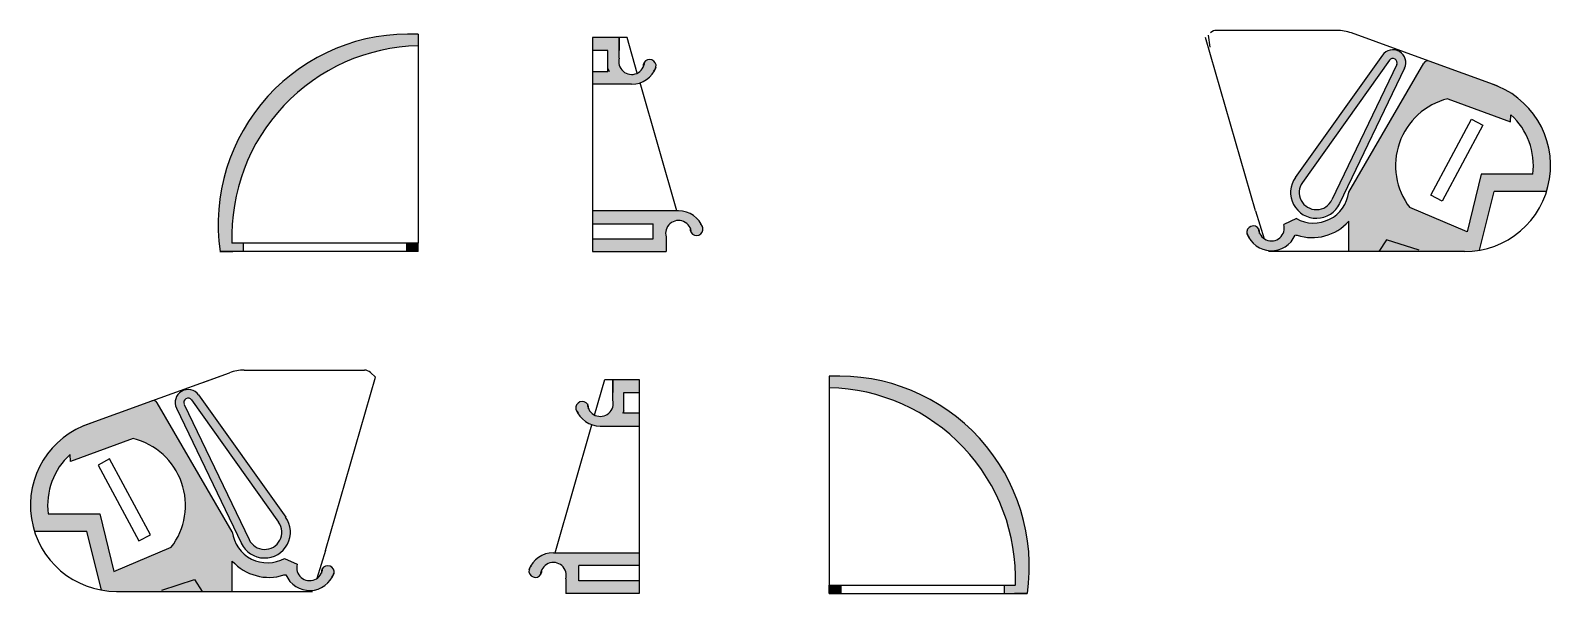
# Model space of a CAD drawing. Extents: x 229 to 405, y 141 to 206.
import ezdxf

# ---------------------------------------------------------------- set-up
doc = ezdxf.new("R2010")
doc.units = 0
doc.layers.get('0').update_dxf_attribs({"linetype": 'CONTINUOUS'})

msp = doc.modelspace()

# ---------------------------------------------------------------- hatches: boundary and pattern name
for points in [[(273.71, 204.35), (273.71, 205.68, 0.471367), (250.71, 180.43), (253.41, 180.43), (253.41, 181.43), (252.1, 181.43, -0.417824)], [(293.98, 201.38), (295.75, 201.38), (295.75, 203.8), (293.98, 203.8), (293.98, 205.3), (297.06, 205.3), (297.06, 203.8), (297.06, 202.92, 1.124024), (300.01, 202.46, -0.786506), (301.34, 201.88, -0.317837), (298.51, 199.88), (293.98, 199.88)], [(293.98, 181.93), (293.98, 180.43), (302.51, 180.43), (302.51, 182.14, -1.124024), (305.45, 182.6, 0.786506), (306.78, 183.18, 0.317837), (303.95, 185.18), (293.98, 185.18), (293.98, 183.68), (301.01, 183.68), (301.01, 181.93)], [(272.36, 181.43), (272.36, 180.43), (273.71, 180.43), (273.71, 181.43)], [(321.45, 165.96), (321.45, 164.62, -0.417824), (343.07, 141.7), (341.76, 141.7), (341.76, 140.7), (344.45, 140.7, 0.471367)], [(299.39, 160.15), (299.39, 161.65), (297.62, 161.65), (297.62, 164.07), (299.39, 164.07), (299.39, 165.57), (296.31, 165.57), (296.31, 164.07), (296.31, 163.19, -1.124024), (293.37, 162.73, 0.786506), (292.04, 162.15, 0.317837), (294.87, 160.15)], [(292.37, 142.2), (292.37, 143.95), (299.39, 143.95), (299.39, 145.45), (289.42, 145.45, 0.317837), (286.59, 143.45, 0.786506), (287.92, 142.88, -1.124024), (290.87, 142.42), (290.87, 140.7), (299.39, 140.7), (299.39, 142.2)], [(322.8, 141.7), (321.45, 141.7), (321.45, 140.7), (322.8, 140.7)]]:
    msp.add_hatch(color=256).paths.add_polyline_path(points)
h = msp.add_hatch(color=256)
h.paths.add_polyline_path([(375.57, 189.05, 1.089767), (380.72, 186.01), (388.25, 201.73, 0.917627), (385.68, 203.25)])
h.paths.add_polyline_path([(386.49, 202.67, -0.917627), (387.35, 202.16), (379.82, 186.45, -1.089767), (376.39, 188.47)], flags=16)
h = msp.add_hatch(color=256)
h.paths.add_polyline_path([(391.11, 202.56, 0.362985), (390.51, 202.34), (381.78, 187.35, -0.528573), (375.7, 184.27), (374.23, 183.58, -1.124024), (371.29, 183.12, 0.786506), (369.96, 182.54, 0.683175), (375.54, 182.36, 0.058589), (375.77, 182.34, 0.295676), (381.78, 183.96), (381.78, 180.43), (395.21, 180.43, 0.044285), (396.97, 180.59), (398.67, 187.43), (404.75, 187.43, 0.390294), (398.99, 199.69)])
h.paths.add_polyline_path([(400.57, 195.52), (400.6, 196.34, -0.243844), (403.15, 189.43), (397.16, 189.43), (395.51, 182.74), (388.87, 185.55, -0.540431), (393.28, 198.19)], flags=16)
h = msp.add_hatch(color=256)
h.paths.add_polyline_path([(248.23, 163.78, 0.917627), (245.66, 162.26), (253.19, 146.54, 1.089767), (258.34, 149.58)])
h.paths.add_polyline_path([(257.52, 149, -1.089767), (254.09, 146.97), (246.56, 162.69, -0.917627), (247.42, 163.2)], flags=16)
h = msp.add_hatch(color=256)
h.paths.add_polyline_path([(234.92, 160.22, 0.390294), (229.16, 147.96), (235.24, 147.96), (236.94, 141.11, 0.044285), (238.7, 140.96), (252.13, 140.96), (252.13, 144.49, 0.295676), (258.14, 142.86, 0.058589), (258.37, 142.89, 0.683175), (263.95, 143.07, 0.786506), (262.62, 143.65, -1.124024), (259.68, 144.11), (258.21, 144.8, -0.528573), (252.13, 147.87), (243.4, 162.87, 0.362985), (242.8, 163.09)])
h.paths.add_polyline_path([(240.63, 158.72, -0.540431), (245.04, 146.08), (238.4, 143.27), (236.75, 149.96), (230.76, 149.96, -0.243844), (233.31, 156.87), (233.34, 156.05)], flags=16)

# ---------------------------------------------------------------- linework, layer by layer
for p, q in [((273.71, 205.68), (273.71, 204.35)), ((293.98, 205.3), (293.98, 180.43)), ((297.98, 205.3), (293.98, 205.3)), ((297.06, 205.3), (297.06, 203.8)), ((297.06, 202.92), (297.06, 205.3)), ((299.17, 201.17), (297.98, 205.3)), ((370.93, 185.18), (365.16, 205.3)), ((365.45, 205.58), (365.64, 204.18)), ((380.39, 206.14), (366.43, 206.14)), ((391.11, 202.56), (382.1, 205.84)), ((385.08, 204.75), (382.1, 205.84)), ((273.71, 204.35), (273.71, 181.43)), ((295.75, 203.8), (293.98, 203.8)), ((295.75, 201.38), (295.75, 203.8)), ((385.68, 203.25), (375.57, 189.05)), ((293.98, 201.38), (295.75, 201.38)), ((386.49, 202.67), (376.39, 188.47)), ((387.35, 202.16), (379.82, 186.45)), ((388.25, 201.73), (380.72, 186.01)), ((381.78, 187.35), (390.51, 202.34)), ((398.99, 199.69), (391.11, 202.56)), ((298.51, 199.88), (293.98, 199.88)), ((303.75, 185.18), (299.49, 200.05)), ((393.28, 198.19), (400.57, 195.52)), ((400.57, 195.52), (400.6, 196.34)), ((397.16, 189.43), (395.51, 182.74)), ((403.15, 189.43), (397.16, 189.43)), ((396.97, 180.59), (398.67, 187.43)), ((404.75, 187.43), (398.67, 187.43)), ((395.51, 182.74), (388.87, 185.55)), ((303.95, 185.18), (293.98, 185.18)), ((293.98, 183.68), (301.01, 183.68)), ((301.01, 181.93), (301.01, 183.68)), ((370.93, 185.18), (371.97, 181.92)), ((375.7, 184.27), (374.23, 183.58)), ((381.78, 180.43), (381.78, 183.96)), ((293.98, 181.93), (301.01, 181.93)), ((302.51, 182.14), (302.51, 180.43)), ((386.17, 181.82), (385.28, 180.43)), ((389.97, 180.59), (386.17, 181.82)), ((273.71, 180.43), (250.71, 180.43)), ((250.71, 180.43), (252.21, 180.43)), ((273.71, 181.43), (252.1, 181.43)), ((253.41, 181.43), (253.41, 180.43)), ((272.36, 181.43), (272.36, 180.43)), ((273.71, 180.43), (273.71, 181.43)), ((273.71, 180.43), (273.71, 181.43)), ((293.98, 180.43), (302.51, 180.43)), ((395.21, 180.43), (372.45, 180.43)), ((395.21, 180.43), (394.87, 180.43)), ((242.8, 163.09), (251.81, 166.36)), ((248.83, 165.28), (251.81, 166.36)), ((253.52, 166.67), (267.48, 166.67)), ((268.18, 166.38), (268.75, 165.83)), ((321.45, 165.96), (321.45, 164.62)), ((262.98, 145.71), (268.75, 165.83)), ((294.21, 161.44), (295.39, 165.57)), ((295.39, 165.57), (299.39, 165.57)), ((296.31, 163.19), (296.31, 165.57)), ((296.31, 165.57), (296.31, 164.07)), ((299.39, 165.57), (299.39, 140.7)), ((321.45, 164.62), (321.45, 141.7)), ((234.92, 160.22), (242.8, 163.09)), ((252.13, 147.87), (243.4, 162.87)), ((246.56, 162.69), (254.09, 146.97)), ((247.42, 163.2), (257.52, 149)), ((248.23, 163.78), (258.34, 149.58)), ((297.62, 161.65), (297.62, 164.07)), ((297.62, 164.07), (299.39, 164.07)), ((245.66, 162.26), (253.19, 146.54)), ((299.39, 161.65), (297.62, 161.65)), ((289.62, 145.45), (293.88, 160.32)), ((294.87, 160.15), (299.39, 160.15)), ((240.63, 158.72), (233.34, 156.05)), ((233.34, 156.05), (233.31, 156.87)), ((230.76, 149.96), (236.75, 149.96)), ((236.75, 149.96), (238.4, 143.27)), ((229.16, 147.96), (235.24, 147.96)), ((236.94, 141.11), (235.24, 147.96)), ((238.4, 143.27), (245.04, 146.08)), ((258.21, 144.8), (259.68, 144.11)), ((262.98, 145.71), (261.94, 142.45)), ((289.42, 145.45), (299.39, 145.45)), ((252.13, 140.96), (252.13, 144.49)), ((292.37, 142.2), (292.37, 143.95)), ((299.39, 143.95), (292.37, 143.95)), ((243.94, 141.11), (247.74, 142.35)), ((247.74, 142.35), (248.63, 140.96)), ((290.87, 142.42), (290.87, 140.7)), ((299.39, 142.2), (292.37, 142.2)), ((321.45, 140.7), (321.45, 141.7)), ((321.45, 140.7), (321.45, 141.7)), ((321.45, 141.7), (343.07, 141.7)), ((322.8, 141.7), (322.8, 140.7)), ((341.76, 141.7), (341.76, 140.7)), ((238.7, 140.96), (239.04, 140.96)), ((238.7, 140.96), (261.46, 140.96)), ((299.39, 140.7), (290.87, 140.7)), ((321.45, 140.7), (344.45, 140.7)), ((344.45, 140.7), (342.95, 140.7))]:
    msp.add_line(p, q)
for points in [[(391.29, 187.01), (396.02, 195.82), (397.34, 195.11), (392.61, 186.3)], [(242.63, 147.54), (237.89, 156.35), (236.57, 155.64), (241.3, 146.83)]]:
    msp.add_lwpolyline(points, close=True)
for centre, radius, start, end in [((272.63, 183.57), 22.14, 87.1987, 188.1492), ((366.43, 205.14), 1, 90, 134.2263), ((380.39, 201.14), 5, 70, 90), ((274.23, 182.21), 22.14, 91.3258, 182.0311), ((386.9, 202.38), 1.5, 334.4075, 144.5689), ((298.51, 202.88), 3, 203.1691, 210), ((298.51, 202.52), 1.5, 164.4364, 357.8034), ((298.51, 202.88), 3, 270, 340.5288), ((300.6, 202.01), 0.746, 308.198, 189.8639), ((386.9, 202.38), 0.5, 334.4075, 144.5689), ((390.94, 202.09), 0.5, 70, 149.8006), ((395.21, 190.43), 10, 270, 72.176), ((395.21, 190.43), 8, 104.0114, 217.5641), ((395.21, 190.43), 8, 352.8192, 47.6344), ((378.02, 187.31), 3, 144.5689, 334.4075), ((377.69, 187.88), 4.13, 241.059, 352.498), ((378.02, 187.31), 2, 144.5689, 334.4075), ((303.95, 182.55), 1.5, 2.1966, 195.5636), ((303.95, 182.18), 3, 19.4712, 90), ((306.05, 183.05), 0.746, 170.1361, 51.802), ((372.79, 183.18), 1.5, 182.1966, 15.5636), ((377.52, 187.78), 5.72, 252.1648, 318.0515), ((370.69, 182.67), 0.746, 350.1361, 231.802), ((372.79, 183.54), 3, 199.4712, 336.8309), ((375.77, 183.31), 0.97, 256.5878, 270), ((253.52, 161.67), 5, 90, 110), ((267.48, 165.67), 1, 45.7737, 90), ((322.54, 143.84), 22.14, 351.8508, 92.8013), ((247.01, 162.91), 1.5, 35.4311, 205.5925), ((320.94, 142.49), 22.14, 357.9689, 88.6742), ((242.97, 162.62), 0.5, 30.1994, 110), ((247.01, 162.91), 0.5, 35.4311, 205.5925), ((292.77, 162.28), 0.746, 350.1361, 231.802), ((294.87, 162.79), 1.5, 182.1966, 15.5636), ((294.87, 163.15), 3, 199.4712, 270), ((294.87, 163.15), 3, 330, 336.8309), ((238.7, 150.96), 10, 107.824, 270), ((238.7, 150.96), 8, 322.4359, 75.9886), ((238.7, 150.96), 8, 132.3656, 187.1808), ((255.89, 147.84), 3, 205.5925, 35.4311), ((255.89, 147.84), 2, 205.5925, 35.4311), ((256.22, 148.41), 4.13, 187.502, 298.941), ((289.42, 142.45), 3, 90, 160.5288), ((256.39, 148.31), 5.72, 221.9485, 287.8352), ((261.12, 144.07), 3, 203.1691, 340.5288), ((261.12, 143.71), 1.5, 164.4364, 357.8034), ((263.22, 143.2), 0.746, 308.198, 189.8639), ((287.33, 143.33), 0.746, 128.198, 9.8639), ((289.42, 142.82), 1.5, 344.4364, 177.8034), ((258.14, 143.84), 0.97, 270, 283.4122)]:
    msp.add_arc(centre, radius, start, end)

doc.saveas('drawing.dxf')
